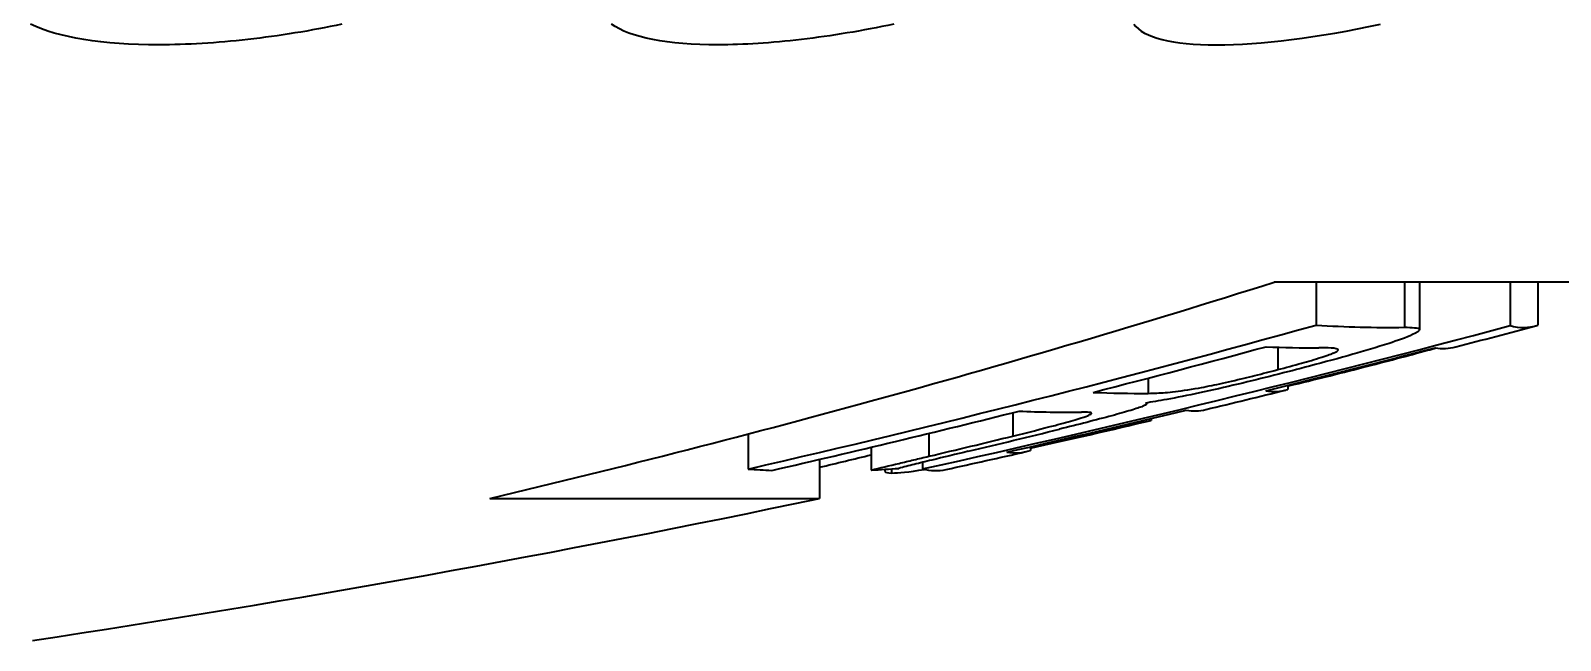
# Model space of a CAD drawing. Header units: millimetres. Extents: x 0 to 3364, y 0 to 2376.
# Drawn here: x 1413.79 to 1420.01, y 1665.91 to 1668.39 of the extents above; entities that cross this region are included whole.
import ezdxf

# ---------------------------------------------------------------- set-up
doc = ezdxf.new("R2010")
doc.units = ezdxf.units.MM
doc.header["$LTSCALE"] = 4
doc.layers.add('가시적인 것(ISO)', color=3, linetype='Continuous', lineweight=40, true_color=0x00ff00)
doc.layers.add('가시적인 좁은 것(ISO)', color=3, linetype='Continuous', lineweight=35, true_color=0x00ff00)

msp = doc.modelspace()

# ---------------------------------------------------------------- linework, layer by layer
at = {"layer": '가시적인 것(ISO)'}
for p, q in [((1420.601117383371, 1667.369732332439), (1418.848783206384, 1667.369732332441)), ((1419.020490617464, 1667.36973233244), (1419.020490617464, 1667.195431055701)), ((1419.378536251735, 1667.36973233244), (1419.378536251735, 1667.186330620416)), ((1419.440408278915, 1667.36973233244), (1419.440408278915, 1667.176551300981)), ((1419.808610480754, 1667.369732332439), (1419.808610480754, 1667.193102365579)), ((1419.921323553843, 1667.369732332439), (1419.921323553843, 1667.195159721634)), ((1418.864005698864, 1667.105366739113), (1418.864005698864, 1667.014124241839)), ((1419.21122260494, 1667.027749909048), (1419.21122260494, 1667.02357331857)), ((1418.904319744452, 1666.950364337946), (1418.904319744452, 1666.933263300501)), ((1417.786539261321, 1666.838932724496), (1417.786539261321, 1666.743741832501)), ((1418.330233332602, 1666.878715705187), (1418.330233332602, 1666.874779978085)), ((1418.349082957037, 1666.815011489814), (1418.349082957037, 1666.807740672533)), ((1416.710439575935, 1666.752230141659), (1416.710439575935, 1666.609794322537)), ((1417.001117383371, 1666.649173045255), (1417.001117383371, 1666.490002675708)), ((1417.211042119474, 1666.6986401876), (1417.211042119474, 1666.605436873027)), ((1417.858719602582, 1666.700406246297), (1417.858719602582, 1666.685613427428)), ((1417.266778624271, 1666.608567427871), (1417.266778624271, 1666.599752053014)), ((1417.294078412494, 1666.610364363027), (1417.294078412494, 1666.593385876612)), ((1417.420096703889, 1666.637171011846), (1417.420096703889, 1666.61032328209)), ((1415.661097130381, 1666.49000267571), (1417.001117383371, 1666.490002675708))]:
    msp.add_line(p, q, dxfattribs=at)
for centre, radius, start, end in [((1405.301117383371, 1721.874111719492), 56.60000000000008, 284.6200091571762, 284.9604991994078), ((1405.301117383371, 1721.874111719492), 56.6000000000001, 283.559863907369, 283.8987602038865), ((1405.301117383371, 1721.874111719492), 56.6000000000001, 282.4625477405668, 282.799626784044), ((1405.301117383371, 1722.174111719492), 56.90000000000009, 278.5912814814436, 281.8660240848812)]:
    msp.add_arc(centre, radius, start, end, dxfattribs=at)
for centre, major_axis, ratio, start_param, end_param in [((1405.30111738337, 1722.17411171949), (-2.747801985947263e-11, -56.89999999999855), 0.8854683544453165, 0.2071011894026995, 0.2722433035279661), ((1405.013901210687, 1721.874111719485), (-4.966471678358177e-11, -56.59063585207299), 0.9602975768904217, 0.216929443109608, 0.2606825475385373), ((1405.248254933556, 1721.874111719475), (-2.823652422989654e-10, -56.59291643640318), 0.998255895820873, 0.2171555960347629, 0.2606739669376124), ((1419.307690014685, 1721.874111719476), (-9.28966972790768e-12, -54.68837069656643), 0.2789829415330388, 6.264360239703318, 6.287828810012074), ((1419.861476209521, 1721.874111719457), (7.51477005622725e-12, -54.6883155361455), 0.05913998453942305, 6.266839069449273, 6.301690512892885), ((1405.111890920796, 1721.874111719603), (-6.270983732292734e-11, -56.59594202781275), 0.9602336281272318, 0.2415825310381413, 0.2549261830189016), ((1405.267520868942, 1721.874111719509), (-2.983369107312228e-10, -56.59718484221737), 0.9982274227940666, 0.2421668987379424, 0.2547288713969509), ((1419.007580143237, 1721.874111719547), (6.873390745454344e-12, -54.77116904183576), 0.278624394833585, 6.27065518396864, 6.28473135146058), ((1419.537486985688, 1721.874111719541), (-5.591399739046654e-12, -54.77385896711068), 0.0590904912627316, 6.272768309644498, 6.298598044767656), ((1418.304320161109, 1721.874111719597), (-2.473720013551617e-11, -54.95669733009382), 0.2786890886604164, 6.270722037135863, 6.285285527192957), ((1418.849585669105, 1721.874111719517), (6.582442924063514e-12, -54.94869280930156), 0.0589521989174572, 6.272772567337734, 6.30008275361855), ((1405.111305663484, 1721.8741117194), (-1.146016614939072e-10, -56.59591194737243), 0.9602826613852266, 0.2169098923307677, 0.2358735958649828), ((1405.267411609383, 1721.874111719374), (-4.621658611370094e-10, -56.59712942884421), 0.9982503346026763, 0.2230144456059449, 0.2362588782817126), ((1418.002023507369, 1721.874111719477), (3.806087389701673e-12, -55.03301644362499), 0.2789752498887444, 6.270810621659483, 6.28732144017721), ((1418.525500938302, 1721.874111719438), (8.697881824504261e-12, -55.02786361165729), 0.0589521989174575, 6.272783386359381, 6.29740268104239), ((1405.911197871055, 1721.874111719831), (2.475597504769667e-10, -56.57071132299588), 0.9421837185547898, 0.2212132900789223, 0.228355732623003), ((1405.737907514404, 1721.874111719555), (2.22644125358329e-11, -56.58411649495825), 0.9454501325937676, 0.2206227132614798, 0.2271675597127674), ((1405.637998637868, 1721.874111718175), (8.567768716716273e-10, -56.59260750732156), 0.9297168507030982, 0.2176819625767905, 0.2217700741244952), ((1417.796860505747, 1721.874111719513), (-7.482981248529974e-12, -55.19848104943826), 0.0589276867296321, 6.272812316561125, 6.302204112691302), ((1416.997526912012, 1721.874111720397), (-4.752923749018479e-11, -55.273894118063), 0.2790290491021943, 6.264570024441189, 6.270877958438358), ((1416.997315698815, 1721.874111720348), (2.060455972507924e-11, -55.2739842724533), 0.2789777120459396, 0.01386059390715722, 0.0211151540721516), ((1417.472953556621, 1721.874111719539), (-6.965331089681116e-12, -55.27104868242602), 0.05900326914158675, 6.266976668651669, 6.296224819836823)]:
    msp.add_ellipse(centre, major_axis=major_axis, ratio=ratio, start_param=start_param, end_param=end_param, dxfattribs=at)
for points, knots in [([(1419.378536251735, 1667.186330620416), (1419.410050614578, 1667.186315584122), (1419.436022165832, 1667.184972236954), (1419.443487754829, 1667.172262636567), (1419.427542647091, 1667.163462040475), (1419.386540498511, 1667.144494896437), (1419.348856711405, 1667.131537117085), (1419.267816740991, 1667.105128139336), (1419.212042325947, 1667.088775178609), (1419.114313072057, 1667.060969532974), (1419.05391171466, 1667.044572361836), (1418.993276703808, 1667.028445311937)], [-0.05824902340667874, -0.05824902340667874, -0.05824902340667874, -0.05824902340667874, -0.05161827361703926, -0.05161827361703926, -0.04550550288292146, -0.04550550288292146, -0.03522035304200463, -0.03522035304200463, -0.01967958297246257, -0.01967958297246257, 0, 0, 0, 0]), ([(1418.864005698864, 1667.014124241839), (1418.897158384723, 1667.02291774682), (1418.930209834952, 1667.031835981306), (1418.985320810775, 1667.047313826133), (1419.015410947021, 1667.05600009176), (1419.068389964641, 1667.072935143019), (1419.08290746115, 1667.078402723422), (1419.102253123606, 1667.086588331202), (1419.108939463904, 1667.090566471745), (1419.109855098361, 1667.1034219962), (1419.060433676468, 1667.10306619864), (1419.031173672197, 1667.103008136171)], [-0.07365908365265471, -0.07365908365265471, -0.07365908365265471, -0.07365908365265471, -0.06186769033629119, -0.06186769033629119, -0.05238858663403335, -0.05238858663403335, -0.04343539815333102, -0.04343539815333102, -0.03192757418349723, -0.03192757418349723, 0, 0, 0, 0]), ([(1419.21122260494, 1667.02357331857), (1419.302570494993, 1667.047115175417), (1419.394749463758, 1667.071391068095), (1419.473072231051, 1667.092875478554), (1419.484995136802, 1667.096146003969), (1419.496653487218, 1667.099366366345), (1419.508006768253, 1667.102524875421)], [0, 0, 0, 0, 0.2056745253030555, 0.2056745253030555, 0.2056745253030555, 0.2367182882361664, 0.2367182882361664, 0.2367182882361664, 0.2367182882361664]), ([(1418.993276703808, 1667.028445311937), (1418.899644990626, 1667.00376481136), (1418.800192696839, 1666.978402346781), (1418.703209704592, 1666.955349902604), (1418.64890528574, 1666.942441973541), (1418.595612315866, 1666.93036457683), (1418.546387052368, 1666.919776369339), (1418.497323265396, 1666.909222894968), (1418.452153096548, 1666.900188933474), (1418.412611857827, 1666.892849659793), (1418.379999880314, 1666.886796530554), (1418.351840494034, 1666.882093798984), (1418.325734997773, 1666.878008797751)], [0, 0, 0, 0, 0.3904489152356187, 0.3904489152356187, 0.3904489152356187, 0.6070068087721252, 0.6070068087721252, 0.6070068087721252, 0.8228823695975538, 0.8228823695975538, 0.8228823695975538, 1, 1, 1, 1]), ([(1418.336486754104, 1666.917535594369), (1418.363467883366, 1666.917935964166), (1418.382973565721, 1666.918977502241), (1418.431521749498, 1666.922989701178), (1418.460126120695, 1666.926021102662), (1418.539488526565, 1666.938422738503), (1418.574490721352, 1666.945438853018), (1418.611510745303, 1666.952914834495), (1418.642779820509, 1666.959677735112), (1418.710789580778, 1666.975359527705), (1418.745000994576, 1666.983716082059), (1418.802427130617, 1666.998065863002), (1418.833525021133, 1667.006128495652), (1418.864005698864, 1667.014124241839)], [-0.03465174371023354, -0.03465174371023354, -0.03465174371023354, -0.03465174371023354, -0.03184216306542014, -0.03184216306542014, -0.02881843237568554, -0.02881843237568554, -0.02565988060240222, -0.02565988060240222, -0.01780780108349353, -0.01780780108349353, -0.009752431193280299, -0.009752431193280299, 0, 0, 0, 0]), ([(1418.904319780042, 1666.947267212539), (1418.905474509237, 1666.947542486928), (1418.906632061481, 1666.947818596626), (1418.96463890311, 1666.961663019769), (1419.01556293845, 1666.974204786496), (1419.108749688047, 1666.997431158041), (1419.160519285621, 1667.010563325643), (1419.21122260494, 1667.02357331857)], [-0.02913499934474435, -0.02913499934474435, -0.02913499934474435, -0.02913499934474435, -0.02886896990534233, -0.02886896990534233, -0.01583644128920789, -0.01583644128920789, 0, 0, 0, 0]), ([(1417.786539261321, 1666.743741832501), (1417.845912368974, 1666.75842424652), (1417.905120868138, 1666.773311890285), (1417.9584148273, 1666.787473533748), (1417.988077262767, 1666.795355643502), (1418.016460654293, 1666.803124915309), (1418.040284107931, 1666.810110003959), (1418.058072471132, 1666.815325590909), (1418.073466743981, 1666.820172049232), (1418.084047536551, 1666.824029897555), (1418.094671871876, 1666.827903621941), (1418.100085200849, 1666.830717752316), (1418.103461582383, 1666.833060470352), (1418.109551569988, 1666.837286036585), (1418.104936060969, 1666.839207295091), (1418.097244453181, 1666.84037662134), (1418.089862047687, 1666.841498940726), (1418.078519360844, 1666.841706980189), (1418.065524753798, 1666.841566016492)], [0, 0, 0, 0, 0.2584418532397276, 0.2584418532397276, 0.2584418532397276, 0.4020195205906415, 0.4020195205906415, 0.4020195205906415, 0.5094319560375828, 0.5094319560375828, 0.5094319560375828, 0.6171457375663494, 0.6171457375663494, 0.6171457375663494, 0.8129160453892623, 0.8129160453892623, 0.8129160453892623, 1, 1, 1, 1]), ([(1418.325734997773, 1666.878008797751), (1418.332578317468, 1666.876032509403), (1418.333463961582, 1666.872593550082), (1418.315231640275, 1666.865035453394), (1418.304788052556, 1666.860706128322), (1418.288556905241, 1666.855144000095), (1418.266821014327, 1666.848533220032), (1418.245149824523, 1666.841942118243), (1418.218208190886, 1666.834354908898), (1418.189299670748, 1666.826521578308), (1418.125703241736, 1666.809288878384), (1418.051381236517, 1666.790419916881), (1417.977052613936, 1666.771979760761)], [0, 0, 0, 0, 0.2969348572051023, 0.2969348572051023, 0.2969348572051023, 0.4648022733998824, 0.4648022733998824, 0.4648022733998824, 0.6315326493824841, 0.6315326493824841, 0.6315326493824841, 1, 1, 1, 1]), ([(1417.211042119474, 1666.605436873027), (1417.246879150439, 1666.614260033906), (1417.284998318165, 1666.623456898032), (1417.324119767896, 1666.632776073621), (1417.34400799171, 1666.6375136754), (1417.364047943697, 1666.642279952879), (1417.384294318882, 1666.647075002115), (1417.404560469357, 1666.651874734831), (1417.424867313476, 1666.656690506553), (1417.445146512857, 1666.66151693455)], [0, 0, 0, 0, 0.496514332280911, 0.496514332280911, 0.496514332280911, 0.748172924265977, 0.748172924265977, 0.748172924265977, 1, 1, 1, 1]), ([(1417.605938585848, 1666.681918021209), (1417.555531019066, 1666.669836719655), (1417.505049457694, 1666.657803617829), (1417.456962233523, 1666.64616208672), (1417.432212001525, 1666.640170254155), (1417.40827722522, 1666.63429535919), (1417.386067448032, 1666.628724690755), (1417.363027263814, 1666.622945739175), (1417.342716762223, 1666.617635345756), (1417.322891607554, 1666.612448935614)], [0, 0, 0, 0, 0.487681160539055, 0.487681160539055, 0.487681160539055, 0.738933383733433, 0.738933383733433, 0.738933383733433, 1, 1, 1, 1])]:
    msp.add_open_spline(points, degree=3, knots=knots, dxfattribs=at)
for points in [[(1417.858719602582, 1666.694749792154), (1418.011850376075, 1666.728514960172), (1418.184710371283, 1666.768418503166), (1418.349082957037, 1666.807740672533)], [(1417.266778624271, 1666.599752053014), (1417.266778624271, 1666.595334706083), (1417.278641160598, 1666.593787416018), (1417.294078412494, 1666.593385876612)], [(1417.294078412494, 1666.593385876612), (1417.322113304886, 1666.593862576304), (1417.360792367737, 1666.597322470666), (1417.428291751116, 1666.608246417323)]]:
    msp.add_open_spline(points, degree=3, dxfattribs=at)
at = {"layer": '가시적인 좁은 것(ISO)'}
for p, q in [((1418.336486754104, 1666.979437474323), (1418.336486754104, 1666.917535594369)), ((1417.445146512857, 1666.754879990382), (1417.445146512857, 1666.661516934549))]:
    msp.add_line(p, q, dxfattribs=at)
for centre, major_axis, ratio, start_param, end_param in [((1419.258559909994, 1668.693001211534), (-0.9908000331952205, -0.2493902559300817), 0.2587857010780217, 0.0995665939896142, 0.7996324122425014), ((1419.403048558008, 1668.706994867497), (1.101754912601261, 0.279785260161886), 0.2220771501871553, 3.859740471616451, 4.545992190113651)]:
    msp.add_ellipse(centre, major_axis=major_axis, ratio=ratio, start_param=start_param, end_param=end_param, dxfattribs=at)
for points, knots in [([(1415.059526597371, 1668.419358899999), (1414.932000095925, 1668.392356935643), (1414.804636928439, 1668.371646896573), (1414.677445738567, 1668.357223235053), (1414.550254548694, 1668.342799573532), (1414.428618995296, 1668.335350899786), (1414.314916964437, 1668.335315794651), (1414.087512902718, 1668.33524558438), (1413.904290525079, 1668.365347355222), (1413.79369179198, 1668.419358899999)], [0, 0, 0, 0, 0.0003876455838841249, 0.0003876455838841249, 0.0003876455838841249, 0.0007752911677682498, 0.0007752911677682498, 0.0007752911677682498, 0.001550582335536494, 0.001550582335536494, 0.001550582335536494, 0.001550582335536494]), ([(1417.302508529167, 1668.419358899998), (1417.174458223504, 1668.39235693564), (1417.049462614764, 1668.371646896569), (1416.92753431952, 1668.35722323505), (1416.805606024275, 1668.34279957353), (1416.691942072327, 1668.335350899785), (1416.588907445171, 1668.33531579465), (1416.382838190861, 1668.33524558438), (1416.230804468614, 1668.365347355224), (1416.155614299318, 1668.419358899998)], [0, 0, 0, 0, 0.0003876455838841111, 0.0003876455838841111, 0.0003876455838841111, 0.0007752911677682222, 0.0007752911677682222, 0.0007752911677682222, 0.001550582335536445, 0.001550582335536445, 0.001550582335536445, 0.001550582335536445])]:
    msp.add_open_spline(points, degree=3, knots=knots, dxfattribs=at)

doc.saveas('drawing.dxf')
